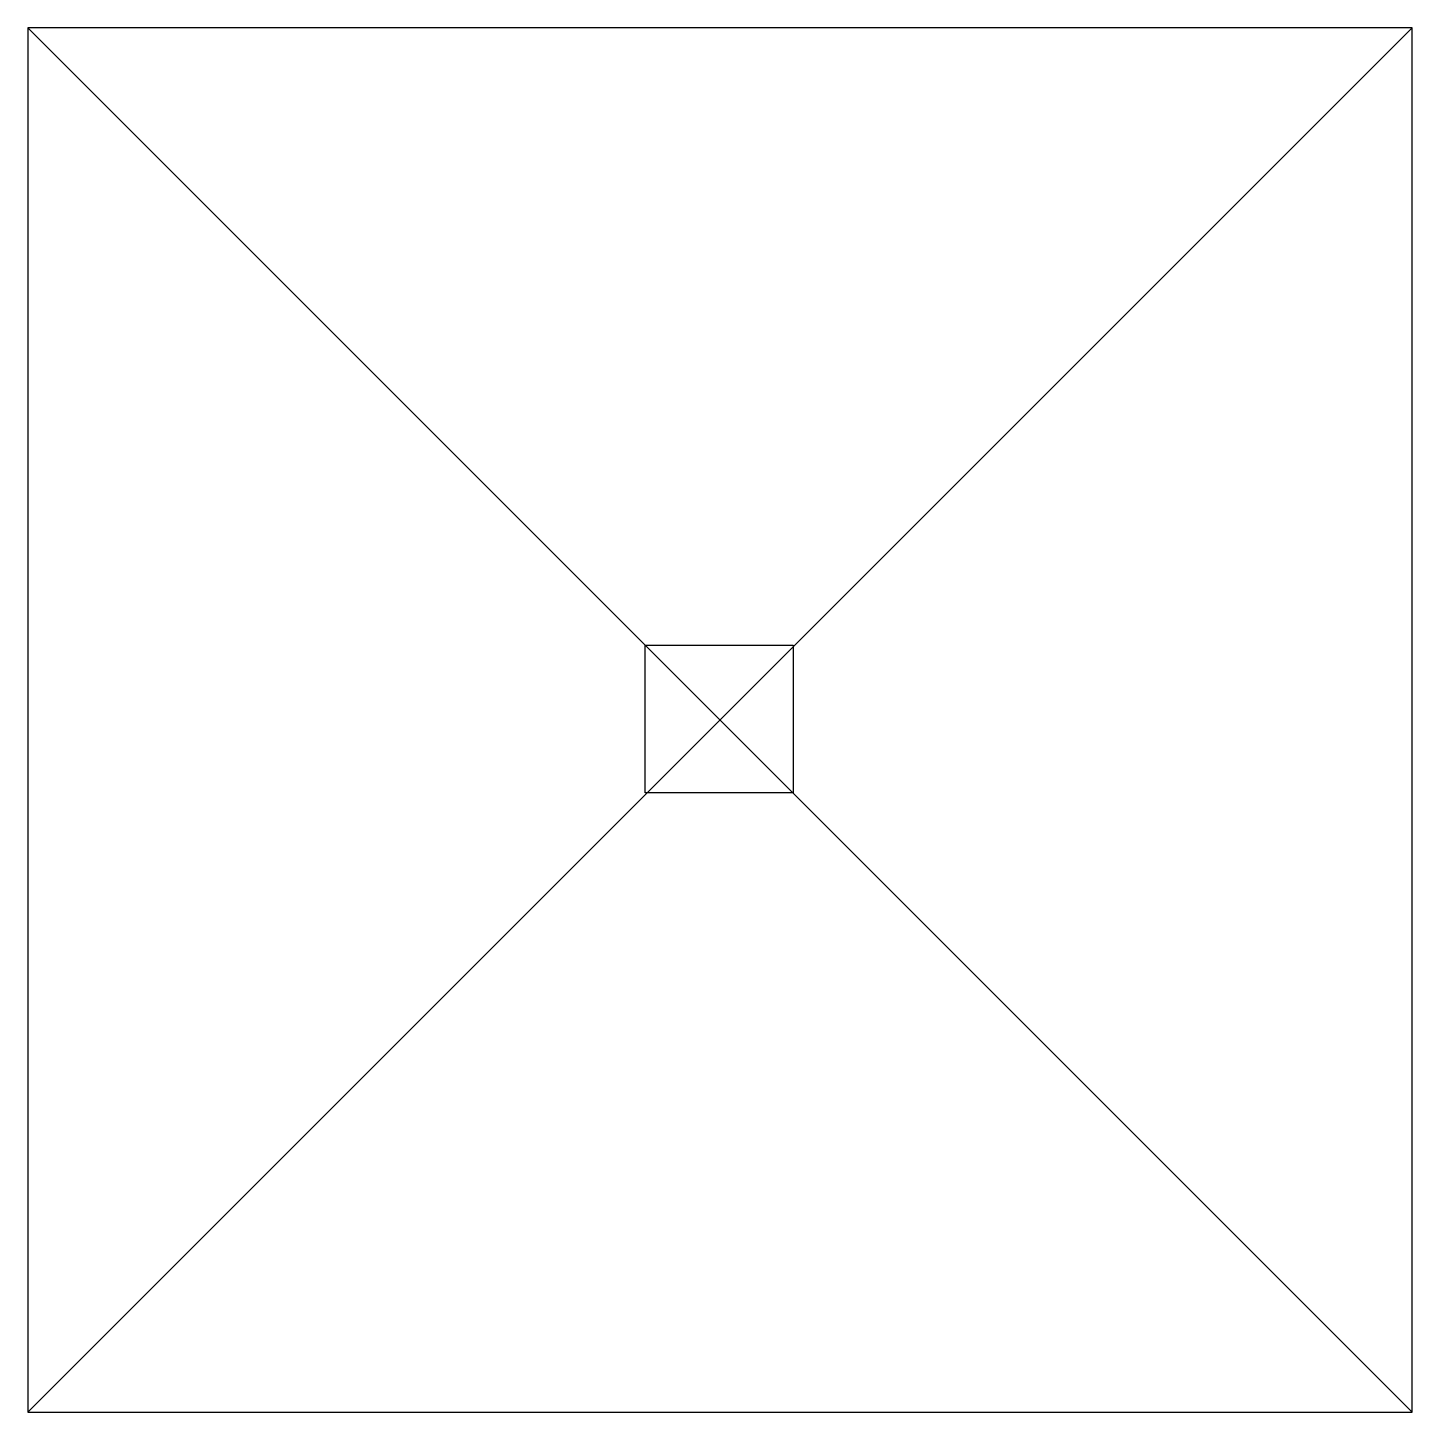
# Model space of a CAD drawing. Header units: metres. Extents: x -0.148 to 0.148, y -0.149 to 0.148.
import ezdxf

# ---------------------------------------------------------------- set-up
doc = ezdxf.new("R2010")
doc.units = ezdxf.units.M
doc.header["$LTSCALE"] = 0.2

msp = doc.modelspace()

# ---------------------------------------------------------------- linework, layer by layer
for p, q in [((-0.1485, 0.1485), (0.1485, -0.1485)), ((0.1485, 0.1485), (-0.1485, -0.1485))]:
    msp.add_line(p, q)
at = {"flags": 128}
for points in [[(-0.1485, -0.1485), (0.1485, -0.1485), (0.1485, 0.1485), (-0.1485, 0.1485)], [(-0.01608, 0.01608), (0.01568, 0.01608), (0.01568, -0.01564), (-0.01608, -0.01564)]]:
    msp.add_lwpolyline(points, close=True, dxfattribs=at)

doc.saveas('drawing.dxf')
